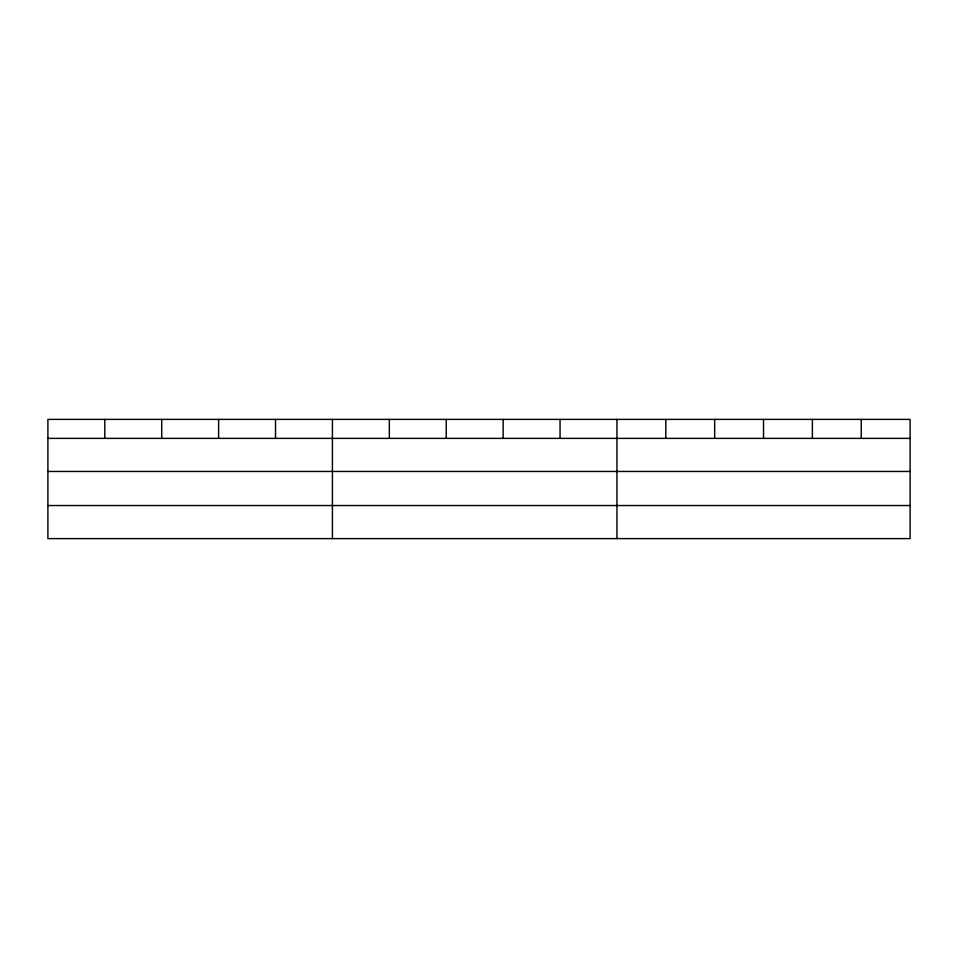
<?xml version="1.0" encoding="UTF-8"?>
<svg xmlns="http://www.w3.org/2000/svg" width="958" height="958" viewBox="0 0 958 958"><rect width="100%" height="100%" fill="white"/><g stroke="black" fill="none" stroke-linecap="round" stroke-linejoin="round"><path stroke-width="1.44" d="M910.1 471.456L910.1 419.388L47.9 419.388L47.9 538.612L910.1 538.612L910.1 471.456L47.9 471.456M47.9 438.381L910.1 438.381M47.9 505.537L910.1 505.537M861.242 419.388L861.242 438.381M812.384 419.388L812.384 438.381M763.526 419.388L763.526 438.381M714.668 419.388L714.668 438.381M665.81 419.388L665.81 438.381M616.952 419.388L616.952 538.612M560.047 419.388L560.047 438.381M503.142 419.388L503.142 438.381M446.236 419.388L446.236 438.381M389.331 419.388L389.331 438.381M332.426 419.388L332.426 538.612M275.521 419.388L275.521 438.381M218.616 419.388L218.616 438.381M161.71 419.388L161.71 438.381M104.805 419.388L104.805 438.381"/></g></svg>
